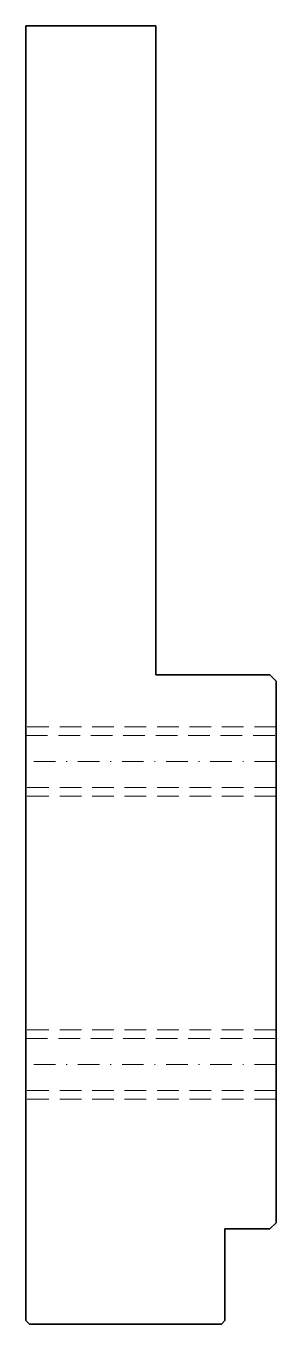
# Model space of a CAD drawing. Header units: millimetres. Extents: x -29 to 0, y 0 to 150.
import ezdxf

# ---------------------------------------------------------------- set-up
doc = ezdxf.new("R2010")
doc.units = ezdxf.units.MM
doc.header["$LTSCALE"] = 5
for name, pattern in [('AUSGEZOGEN', [0]), ('DASHDOT', [1, 0.5, -0.25, 0, -0.25]), ('DASHED', [0.75, 0.5, -0.25])]:
    doc.linetypes.add(name, pattern=pattern)
doc.layers.add('2', color=7, linetype='Continuous')
doc.layers.add('Layer7', color=30, linetype='Continuous', true_color=0xff8000)

# ---------------------------------------------------------------- blocks, each defined once
blk = doc.blocks.new('60130_nNn00')
at = {"layer": '2', "color": 7, "linetype": 'AUSGEZOGEN', "lineweight": 35}
for p, q in [((-13.9, 150), (-28.9, 150)), ((-28.9, 150), (-28.9, 0.4)), ((-13.9, 75), (-13.9, 150)), ((-0.7, 75), (-13.9, 75)), ((0, 74.3), (-0.7, 75)), ((0, 11.7), (0, 74.3)), ((-5.9, 0.4), (-5.9, 11)), ((-5.9, 11), (-0.7, 11)), ((-0.7, 11), (0, 11.7)), ((-28.9, 0.4), (-28.5, 0)), ((-28.5, 0), (-6.3, 0)), ((-6.3, 0), (-5.9, 0.4))]:
    blk.add_line(p, q, dxfattribs=at)
at = {"layer": '2', "color": 7, "linetype": 'DASHED', "lineweight": 18}
for p, q in [((0, 69), (-28.9, 69)), ((-28.9, 68), (0, 68)), ((0, 62), (-28.9, 62)), ((0, 61), (-28.9, 61)), ((0, 34), (-28.9, 34)), ((-28.9, 33), (0, 33)), ((0, 27), (-28.9, 27)), ((0, 26), (-28.9, 26))]:
    blk.add_line(p, q, dxfattribs=at)
at = {"layer": '2', "color": 7, "linetype": 'DASHDOT', "lineweight": 18}
for p, q in [((0, 65), (-28.9, 65)), ((0, 30), (-28.9, 30))]:
    blk.add_line(p, q, dxfattribs=at)

msp = doc.modelspace()

# ---------------------------------------------------------------- wipeouts: each hides what was drawn before it
at = {"color": 30, "linetype": 'AUSGEZOGEN', "lineweight": 35, "true_color": 0xff8000}
msp.add_wipeout([(-28.5, 140.55), (-14.6, 140.55), (-14.6, 146.15), (-28.5, 146.15)], dxfattribs=at).dxf.layer = 'Layer7'

# ---------------------------------------------------------------- next in the draw order: block references
msp.add_blockref('60130_nNn00', (0, 0))

doc.saveas('drawing.dxf')
